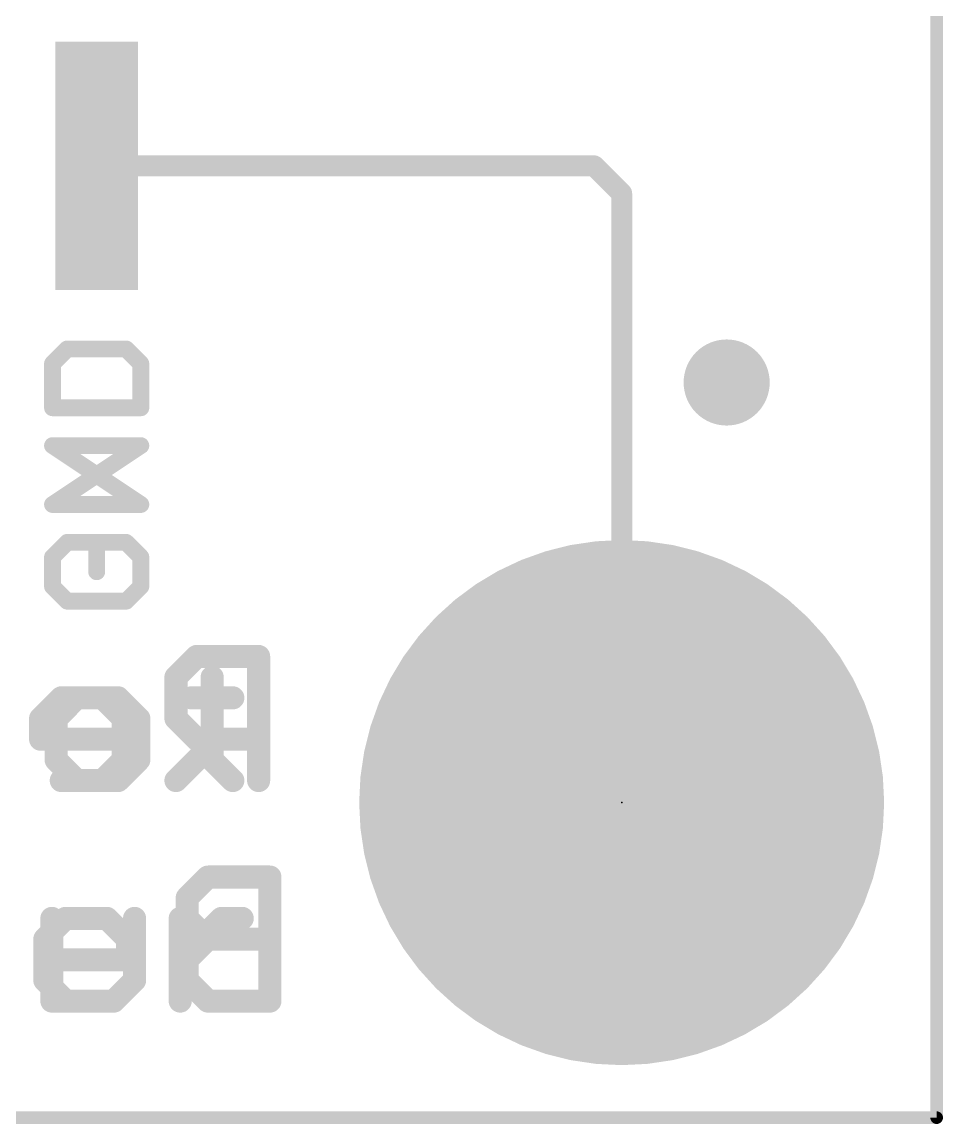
# Model space of a CAD drawing. Extents: x -77 to 25, y 0 to 24.
# Drawn here: x 14.34 to 25.48, y -0.08 to 13.25 of the extents above; entities that cross this region are included whole.
import ezdxf

# ---------------------------------------------------------------- set-up
doc = ezdxf.new("R2010")
doc.units = 0
for name, color, linetype in [('1', 12, 'CONTINUOUS'), ('17', 110, 'CONTINUOUS'), ('18', 110, 'CONTINUOUS'), ('20', 53, 'CONTINUOUS'), ('21', 53, 'CONTINUOUS'), ('22', 53, 'CONTINUOUS'), ('23', 53, 'CONTINUOUS'), ('51', 53, 'CONTINUOUS')]:
    doc.layers.add(name, color=color, linetype=linetype)

# ---------------------------------------------------------------- blocks, each defined once
blk = doc.blocks.new('RECT')
blk.add_solid([(-0.5, -0.5), (0.5, -0.5), (-0.5, 0.5), (0.5, 0.5)])
blk = doc.blocks.new('ROUNDP')
at = {"const_width": 0.5}
blk.add_lwpolyline([(0, -0.25, 1), (0, 0.25, 1), (0, -0.25)], format="xyb", dxfattribs=at)
blk = doc.blocks.new('ROUNDV')
at = {"const_width": 0.5}
blk.add_lwpolyline([(0, -0.25, 1), (0, 0.25, 1), (0, -0.25)], format="xyb", dxfattribs=at)

msp = doc.modelspace()

# ---------------------------------------------------------------- linework, layer by layer
at = {"layer": '1', "const_width": 0.254}
for points in [[(15.24, 11.51), (21.256, 11.51)], [(21.256, 11.51), (21.59, 11.176)], [(21.59, 11.176), (21.59, 3.81)]]:
    msp.add_lwpolyline(points, dxfattribs=at)
at = {"layer": '1', "const_width": 0.127}
for points in [[(15.24, 11.5735, 1), (15.24, 11.4465)], [(21.3009, 11.5549, 1), (21.2111, 11.4651)], [(21.256, 11.4465, 1), (21.256, 11.5735)], [(21.6535, 11.176, 1), (21.5265, 11.176)], [(21.5451, 11.1311, 1), (21.6349, 11.2209)], [(21.5265, 3.81, 1), (21.6535, 3.81)]]:
    msp.add_lwpolyline(points, format="xyb", dxfattribs=at)
at = {"layer": '20', "const_width": 0.1524}
for points in [[(25.4, 0), (25.4, 17.78)], [(0, 0), (25.4, 0)]]:
    msp.add_lwpolyline(points, dxfattribs=at)
at = {"layer": '20', "const_width": 0.0762}
for points in [[(25.3619, 0, 1), (25.4381, 0)], [(25.4, -0.0381, 1), (25.4, 0.0381)]]:
    msp.add_lwpolyline(points, format="xyb", dxfattribs=at)
at = {"layer": '21'}
for points, const_width in [([(14.8836, 9.296), (14.7057, 9.1181)], 0.2032), ([(15.5955, 9.296), (14.8836, 9.296)], 0.2032), ([(15.7734, 9.1181), (15.5955, 9.296)], 0.2032), ([(14.7057, 9.1181), (14.7057, 8.5842)], 0.2032), ([(15.7734, 8.5842), (15.7734, 9.1181)], 0.2032), ([(14.7057, 8.5842), (15.7734, 8.5842)], 0.2032), ([(14.7057, 7.4148), (15.7734, 8.1266)], 0.2032), ([(15.7734, 8.1266), (14.7057, 8.1266)], 0.2032), ([(15.7734, 7.4148), (14.7057, 7.4148)], 0.2032), ([(14.8836, 6.9572), (14.7057, 6.7793)], 0.2032), ([(15.5955, 6.9572), (15.2395, 6.9572)], 0.2032), ([(15.2395, 6.9572), (15.2395, 6.6013)], 0.2032), ([(15.7734, 6.7793), (15.5955, 6.9572)], 0.2032), ([(14.7057, 6.7793), (14.7057, 6.4234)], 0.2032), ([(15.7734, 6.4234), (15.7734, 6.7793)], 0.2032), ([(14.7057, 6.4234), (14.8836, 6.2454)], 0.2032), ([(15.5955, 6.2454), (15.7734, 6.4234)], 0.2032), ([(14.8836, 6.2454), (15.5955, 6.2454)], 0.2032), ([(16.6368, 5.3266), (16.6368, 4.3267)], 0.2794), ([(14.9997, 5.0766), (14.7497, 4.8266)], 0.2794), ([(15.4996, 5.0766), (14.9997, 5.0766)], 0.2794), ([(15.7496, 4.8266), (15.4996, 5.0766)], 0.2794), ([(16.3869, 5.0766), (16.8868, 5.0766)], 0.2794), ([(14.7497, 4.8266), (14.7497, 4.3267)], 0.2794), ([(15.7496, 4.3267), (15.7496, 4.8266)], 0.2794), ([(14.7497, 4.3267), (14.9997, 4.0767)], 0.2794), ([(15.4996, 4.0767), (15.7496, 4.3267)], 0.2794), ([(16.6368, 4.3267), (16.8868, 4.0767)], 0.2794), ([(14.9997, 4.0767), (15.4996, 4.0767)], 0.2794), ([(14.6133, 2.1596), (14.8633, 2.4096)], 0.2794), ([(14.8633, 2.4096), (15.3632, 2.4096)], 0.2794), ([(15.3632, 2.4096), (15.6132, 2.1596)], 0.2794), ([(16.2504, 1.4097), (16.2504, 2.4096)], 0.2794), ([(16.2504, 1.9097), (16.7504, 2.4096)], 0.2794), ([(16.7504, 2.4096), (17.0004, 2.4096)], 0.2794), ([(14.6133, 1.6597), (14.6133, 2.1596)], 0.2794), ([(15.6132, 2.1596), (15.6132, 1.9097)], 0.2794), ([(15.6132, 1.9097), (14.6133, 1.9097)], 0.2794), ([(14.8633, 1.4097), (14.6133, 1.6597)], 0.2794), ([(15.3632, 1.4097), (14.8633, 1.4097)], 0.2794)]:
    msp.add_lwpolyline(points, dxfattribs=dict(at, const_width=const_width))
for points, const_width in [([(14.8836, 9.3468, 1), (14.8836, 9.2452)], 0.1016), ([(14.9196, 9.2601, 1), (14.8477, 9.3319)], 0.1016), ([(15.6314, 9.3319, 1), (15.5595, 9.2601)], 0.1016), ([(15.5955, 9.2452, 1), (15.5955, 9.3468)], 0.1016), ([(14.7565, 9.1181, 1), (14.6549, 9.1181)], 0.1016), ([(14.6698, 9.154, 1), (14.7416, 9.0821)], 0.1016), ([(15.8242, 9.1181, 1), (15.7226, 9.1181)], 0.1016), ([(15.7375, 9.0821, 1), (15.8093, 9.154)], 0.1016), ([(14.7057, 8.635, 1), (14.7057, 8.5334)], 0.1016), ([(15.7734, 8.5334, 1), (15.7734, 8.635)], 0.1016), ([(14.6549, 8.5842, 1), (14.7565, 8.5842)], 0.1016), ([(15.7226, 8.5842, 1), (15.8242, 8.5842)], 0.1016), ([(14.7057, 8.1774, 1), (14.7057, 8.0758)], 0.1016), ([(15.8016, 8.0843, 1), (15.7452, 8.1689)], 0.1016), ([(15.7734, 8.0758, 1), (15.7734, 8.1774)], 0.1016), ([(14.7057, 7.4656, 1), (14.7057, 7.364)], 0.1016), ([(14.6775, 7.4571, 1), (14.7339, 7.3725)], 0.1016), ([(15.7734, 7.364, 1), (15.7734, 7.4656)], 0.1016), ([(14.9196, 6.9213, 1), (14.8477, 6.9931)], 0.1016), ([(15.2395, 7.008, 1), (15.2395, 6.9064)], 0.1016), ([(15.2903, 6.9572, 1), (15.1887, 6.9572)], 0.1016), ([(15.6314, 6.9931, 1), (15.5595, 6.9213)], 0.1016), ([(15.5955, 6.9064, 1), (15.5955, 7.008)], 0.1016), ([(14.7565, 6.7793, 1), (14.6549, 6.7793)], 0.1016), ([(14.6698, 6.8152, 1), (14.7416, 6.7433)], 0.1016), ([(15.8242, 6.7793, 1), (15.7226, 6.7793)], 0.1016), ([(15.7375, 6.7433, 1), (15.8093, 6.8152)], 0.1016), ([(15.1887, 6.6013, 1), (15.2903, 6.6013)], 0.1016), ([(14.7416, 6.4593, 1), (14.6698, 6.3874)], 0.1016), ([(14.6549, 6.4234, 1), (14.7565, 6.4234)], 0.1016), ([(15.7226, 6.4234, 1), (15.8242, 6.4234)], 0.1016), ([(15.8093, 6.3874, 1), (15.7375, 6.4593)], 0.1016), ([(14.8836, 6.2962, 1), (14.8836, 6.1946)], 0.1016), ([(14.8477, 6.2095, 1), (14.9196, 6.2813)], 0.1016), ([(15.5595, 6.2813, 1), (15.6314, 6.2095)], 0.1016), ([(15.5955, 6.1946, 1), (15.5955, 6.2962)], 0.1016), ([(16.7067, 5.3266, 1), (16.567, 5.3266)], 0.1397), ([(14.9997, 5.1465, 1), (14.9997, 5.0068)], 0.1397), ([(15.0491, 5.0272, 1), (14.9503, 5.126)], 0.1397), ([(15.549, 5.126, 1), (15.4503, 5.0272)], 0.1397), ([(15.4996, 5.0068, 1), (15.4996, 5.1465)], 0.1397), ([(16.3869, 5.1465, 1), (16.3869, 5.0068)], 0.1397), ([(16.8868, 5.0068, 1), (16.8868, 5.1465)], 0.1397), ([(14.8196, 4.8266, 1), (14.6799, 4.8266)], 0.1397), ([(14.7003, 4.876, 1), (14.7991, 4.7772)], 0.1397), ([(15.8195, 4.8266, 1), (15.6798, 4.8266)], 0.1397), ([(15.7002, 4.7772, 1), (15.799, 4.876)], 0.1397), ([(14.7991, 4.3761, 1), (14.7003, 4.2773)], 0.1397), ([(15.799, 4.2773, 1), (15.7002, 4.3761)], 0.1397), ([(16.6862, 4.3761, 1), (16.5874, 4.2773)], 0.1397), ([(14.6799, 4.3267, 1), (14.8196, 4.3267)], 0.1397), ([(15.6798, 4.3267, 1), (15.8195, 4.3267)], 0.1397), ([(16.567, 4.3267, 1), (16.7067, 4.3267)], 0.1397), ([(14.9997, 4.1465, 1), (14.9997, 4.0069)], 0.1397), ([(14.9503, 4.0273, 1), (15.0491, 4.1261)], 0.1397), ([(15.4503, 4.1261, 1), (15.549, 4.0273)], 0.1397), ([(15.4996, 4.0069, 1), (15.4996, 4.1465)], 0.1397), ([(16.8374, 4.0273, 1), (16.9362, 4.1261)], 0.1397), ([(14.8633, 2.4795, 1), (14.8633, 2.3398)], 0.1397), ([(14.9126, 2.3602, 1), (14.8139, 2.459)], 0.1397), ([(15.4126, 2.459, 1), (15.3138, 2.3602)], 0.1397), ([(15.3632, 2.3398, 1), (15.3632, 2.4795)], 0.1397), ([(16.3203, 2.4096, 1), (16.1806, 2.4096)], 0.1397), ([(16.7504, 2.4795, 1), (16.7504, 2.3398)], 0.1397), ([(16.7998, 2.3602, 1), (16.701, 2.459)], 0.1397), ([(17.0004, 2.3398, 1), (17.0004, 2.4795)], 0.1397), ([(14.6831, 2.1596, 1), (14.5434, 2.1596)], 0.1397), ([(14.5639, 2.209, 1), (14.6627, 2.1102)], 0.1397), ([(15.683, 2.1596, 1), (15.5433, 2.1596)], 0.1397), ([(15.5638, 2.1102, 1), (15.6626, 2.209)], 0.1397), ([(14.6133, 1.9795, 1), (14.6133, 1.8398)], 0.1397), ([(15.6132, 1.8398, 1), (15.6132, 1.9795)], 0.1397), ([(16.201, 1.9591, 1), (16.2998, 1.8603)], 0.1397), ([(15.5433, 1.9097, 1), (15.683, 1.9097)], 0.1397), ([(14.6627, 1.7091, 1), (14.5639, 1.6103)], 0.1397), ([(14.5434, 1.6597, 1), (14.6831, 1.6597)], 0.1397), ([(14.8633, 1.4796, 1), (14.8633, 1.3399)], 0.1397), ([(14.8139, 1.3603, 1), (14.9126, 1.4591)], 0.1397), ([(15.3632, 1.3399, 1), (15.3632, 1.4796)], 0.1397), ([(16.1806, 1.4097, 1), (16.3203, 1.4097)], 0.1397)]:
    msp.add_lwpolyline(points, format="xyb", dxfattribs=dict(at, const_width=const_width))
at = {"layer": '22'}
for points, const_width in [([(14.7066, 9.1181), (14.8846, 9.296)], 0.2032), ([(14.8846, 9.296), (15.5964, 9.296)], 0.2032), ([(15.5964, 9.296), (15.7743, 9.1181)], 0.2032), ([(14.7066, 8.5842), (14.7066, 9.1181)], 0.2032), ([(15.7743, 9.1181), (15.7743, 8.5842)], 0.2032), ([(15.7743, 8.5842), (14.7066, 8.5842)], 0.2032), ([(15.7743, 7.4148), (14.7066, 8.1266)], 0.2032), ([(14.7066, 8.1266), (15.7743, 8.1266)], 0.2032), ([(14.7066, 7.4148), (15.7743, 7.4148)], 0.2032), ([(14.7066, 6.7793), (14.8846, 6.9572)], 0.2032), ([(14.8846, 6.9572), (15.2405, 6.9572)], 0.2032), ([(15.2405, 6.9572), (15.2405, 6.6013)], 0.2032), ([(15.5964, 6.9572), (15.7743, 6.7793)], 0.2032), ([(14.7066, 6.4234), (14.7066, 6.7793)], 0.2032), ([(15.7743, 6.7793), (15.7743, 6.4234)], 0.2032), ([(14.8846, 6.2454), (14.7066, 6.4234)], 0.2032), ([(15.7743, 6.4234), (15.5964, 6.2454)], 0.2032), ([(15.5964, 6.2454), (14.8846, 6.2454)], 0.2032), ([(16.449, 5.5766), (16.199, 5.3266)], 0.2794), ([(17.1989, 5.5766), (16.449, 5.5766)], 0.2794), ([(17.1989, 4.0767), (17.1989, 5.5766)], 0.2794), ([(16.199, 5.3266), (16.199, 4.8266)], 0.2794), ([(14.8118, 5.0766), (14.5618, 4.8266)], 0.2794), ([(15.3118, 5.0766), (14.8118, 5.0766)], 0.2794), ([(15.5618, 4.8266), (15.3118, 5.0766)], 0.2794), ([(14.5618, 4.8266), (14.5618, 4.5767)], 0.2794), ([(15.5618, 4.3267), (15.5618, 4.8266)], 0.2794), ([(16.199, 4.8266), (16.449, 4.5767)], 0.2794), ([(14.5618, 4.5767), (15.5618, 4.5767)], 0.2794), ([(16.699, 4.5767), (16.199, 4.0767)], 0.2794), ([(16.449, 4.5767), (17.1989, 4.5767)], 0.2794), ([(15.3118, 4.0767), (15.5618, 4.3267)], 0.2794), ([(14.8118, 4.0767), (15.3118, 4.0767)], 0.2794), ([(16.5854, 2.9096), (16.3354, 2.6596)], 0.2794), ([(17.3353, 2.9096), (16.5854, 2.9096)], 0.2794), ([(17.3353, 1.4097), (17.3353, 2.9096)], 0.2794), ([(16.3354, 2.6596), (16.3354, 2.4096)], 0.2794), ([(14.6983, 1.4097), (14.6983, 2.4096)], 0.2794), ([(15.6982, 2.4096), (15.6982, 1.6597)], 0.2794), ([(16.3354, 2.4096), (16.5854, 2.1596)], 0.2794), ([(16.5854, 2.1596), (16.3354, 1.9097)], 0.2794), ([(17.3353, 2.1596), (16.5854, 2.1596)], 0.2794), ([(16.3354, 1.9097), (16.3354, 1.6597)], 0.2794), ([(15.6982, 1.6597), (15.4482, 1.4097)], 0.2794), ([(16.3354, 1.6597), (16.5854, 1.4097)], 0.2794), ([(15.4482, 1.4097), (14.6983, 1.4097)], 0.2794), ([(16.5854, 1.4097), (17.3353, 1.4097)], 0.2794)]:
    msp.add_lwpolyline(points, dxfattribs=dict(at, const_width=const_width))
for points, const_width in [([(14.8846, 9.3468, 1), (14.8846, 9.2452)], 0.1016), ([(14.9205, 9.2601, 1), (14.8486, 9.3319)], 0.1016), ([(15.6323, 9.3319, 1), (15.5604, 9.2601)], 0.1016), ([(15.5964, 9.2452, 1), (15.5964, 9.3468)], 0.1016), ([(14.7574, 9.1181, 1), (14.6558, 9.1181)], 0.1016), ([(14.6707, 9.154, 1), (14.7425, 9.0821)], 0.1016), ([(15.8251, 9.1181, 1), (15.7235, 9.1181)], 0.1016), ([(15.7384, 9.0821, 1), (15.8102, 9.154)], 0.1016), ([(14.7066, 8.635, 1), (14.7066, 8.5334)], 0.1016), ([(15.7743, 8.5334, 1), (15.7743, 8.635)], 0.1016), ([(14.6558, 8.5842, 1), (14.7574, 8.5842)], 0.1016), ([(15.7235, 8.5842, 1), (15.8251, 8.5842)], 0.1016), ([(14.7348, 8.1689, 1), (14.6784, 8.0843)], 0.1016), ([(14.7066, 8.1774, 1), (14.7066, 8.0758)], 0.1016), ([(15.7743, 8.0758, 1), (15.7743, 8.1774)], 0.1016), ([(14.7066, 7.4656, 1), (14.7066, 7.364)], 0.1016), ([(15.7461, 7.3725, 1), (15.8025, 7.4571)], 0.1016), ([(15.7743, 7.364, 1), (15.7743, 7.4656)], 0.1016), ([(14.8846, 7.008, 1), (14.8846, 6.9064)], 0.1016), ([(14.9205, 6.9213, 1), (14.8486, 6.9931)], 0.1016), ([(15.2913, 6.9572, 1), (15.1897, 6.9572)], 0.1016), ([(15.2405, 6.9064, 1), (15.2405, 7.008)], 0.1016), ([(15.6323, 6.9931, 1), (15.5604, 6.9213)], 0.1016), ([(14.7574, 6.7793, 1), (14.6558, 6.7793)], 0.1016), ([(14.6707, 6.8152, 1), (14.7425, 6.7433)], 0.1016), ([(15.8251, 6.7793, 1), (15.7235, 6.7793)], 0.1016), ([(15.7384, 6.7433, 1), (15.8102, 6.8152)], 0.1016), ([(15.1897, 6.6013, 1), (15.2913, 6.6013)], 0.1016), ([(14.7425, 6.4593, 1), (14.6707, 6.3874)], 0.1016), ([(14.6558, 6.4234, 1), (14.7574, 6.4234)], 0.1016), ([(15.7235, 6.4234, 1), (15.8251, 6.4234)], 0.1016), ([(15.8102, 6.3874, 1), (15.7384, 6.4593)], 0.1016), ([(14.8846, 6.2962, 1), (14.8846, 6.1946)], 0.1016), ([(14.8486, 6.2095, 1), (14.9205, 6.2813)], 0.1016), ([(15.5604, 6.2813, 1), (15.6323, 6.2095)], 0.1016), ([(15.5964, 6.1946, 1), (15.5964, 6.2962)], 0.1016), ([(16.449, 5.6464, 1), (16.449, 5.5067)], 0.1397), ([(16.4984, 5.5272, 1), (16.3996, 5.626)], 0.1397), ([(17.2688, 5.5766, 1), (17.1291, 5.5766)], 0.1397), ([(17.1989, 5.5067, 1), (17.1989, 5.6464)], 0.1397), ([(16.2689, 5.3266, 1), (16.1292, 5.3266)], 0.1397), ([(16.1496, 5.376, 1), (16.2484, 5.2772)], 0.1397), ([(14.8118, 5.1465, 1), (14.8118, 5.0068)], 0.1397), ([(14.8612, 5.0272, 1), (14.7624, 5.126)], 0.1397), ([(15.3612, 5.126, 1), (15.2624, 5.0272)], 0.1397), ([(15.3118, 5.0068, 1), (15.3118, 5.1465)], 0.1397), ([(14.6317, 4.8266, 1), (14.492, 4.8266)], 0.1397), ([(14.5125, 4.876, 1), (14.6112, 4.7772)], 0.1397), ([(15.6316, 4.8266, 1), (15.4919, 4.8266)], 0.1397), ([(15.5124, 4.7772, 1), (15.6112, 4.876)], 0.1397), ([(16.2484, 4.876, 1), (16.1496, 4.7772)], 0.1397), ([(16.1292, 4.8266, 1), (16.2689, 4.8266)], 0.1397), ([(14.5618, 4.6465, 1), (14.5618, 4.5068)], 0.1397), ([(15.5618, 4.5068, 1), (15.5618, 4.6465)], 0.1397), ([(16.449, 4.6465, 1), (16.449, 4.5068)], 0.1397), ([(16.3996, 4.5273, 1), (16.4984, 4.6261)], 0.1397), ([(16.7484, 4.5273, 1), (16.6496, 4.6261)], 0.1397), ([(17.1989, 4.5068, 1), (17.1989, 4.6465)], 0.1397), ([(14.492, 4.5767, 1), (14.6317, 4.5767)], 0.1397), ([(15.6112, 4.2773, 1), (15.5124, 4.3761)], 0.1397), ([(15.4919, 4.3267, 1), (15.6316, 4.3267)], 0.1397), ([(14.8118, 4.1465, 1), (14.8118, 4.0069)], 0.1397), ([(15.2624, 4.1261, 1), (15.3612, 4.0273)], 0.1397), ([(15.3118, 4.0069, 1), (15.3118, 4.1465)], 0.1397), ([(16.1496, 4.1261, 1), (16.2484, 4.0273)], 0.1397), ([(17.1291, 4.0767, 1), (17.2688, 4.0767)], 0.1397), ([(16.5854, 2.9794, 1), (16.5854, 2.8397)], 0.1397), ([(16.6348, 2.8602, 1), (16.536, 2.959)], 0.1397), ([(17.4052, 2.9096, 1), (17.2655, 2.9096)], 0.1397), ([(17.3353, 2.8397, 1), (17.3353, 2.9794)], 0.1397), ([(16.4053, 2.6596, 1), (16.2656, 2.6596)], 0.1397), ([(16.286, 2.709, 1), (16.3848, 2.6102)], 0.1397), ([(14.7681, 2.4096, 1), (14.6284, 2.4096)], 0.1397), ([(15.768, 2.4096, 1), (15.6283, 2.4096)], 0.1397), ([(16.3848, 2.459, 1), (16.286, 2.3602)], 0.1397), ([(16.2656, 2.4096, 1), (16.4053, 2.4096)], 0.1397), ([(16.5854, 2.2295, 1), (16.5854, 2.0898)], 0.1397), ([(16.6348, 2.1102, 1), (16.536, 2.209)], 0.1397), ([(16.536, 2.1102, 1), (16.6348, 2.209)], 0.1397), ([(17.3353, 2.0898, 1), (17.3353, 2.2295)], 0.1397), ([(16.286, 1.9591, 1), (16.3848, 1.8603)], 0.1397), ([(16.4053, 1.9097, 1), (16.2656, 1.9097)], 0.1397), ([(15.7476, 1.6103, 1), (15.6488, 1.7091)], 0.1397), ([(16.3848, 1.7091, 1), (16.286, 1.6103)], 0.1397), ([(15.6283, 1.6597, 1), (15.768, 1.6597)], 0.1397), ([(16.2656, 1.6597, 1), (16.4053, 1.6597)], 0.1397), ([(14.6284, 1.4097, 1), (14.7681, 1.4097)], 0.1397), ([(14.6983, 1.4796, 1), (14.6983, 1.3399)], 0.1397), ([(15.3988, 1.4591, 1), (15.4976, 1.3603)], 0.1397), ([(15.4482, 1.3399, 1), (15.4482, 1.4796)], 0.1397), ([(16.5854, 1.4796, 1), (16.5854, 1.3399)], 0.1397), ([(16.536, 1.3603, 1), (16.6348, 1.4591)], 0.1397), ([(17.2655, 1.4097, 1), (17.4052, 1.4097)], 0.1397), ([(17.3353, 1.3399, 1), (17.3353, 1.4796)], 0.1397)]:
    msp.add_lwpolyline(points, format="xyb", dxfattribs=dict(at, const_width=const_width))
at = {"layer": '23'}
msp.add_point((21.59, 3.81), dxfattribs=at)

# ---------------------------------------------------------------- block references
at = {"layer": '1', "xscale": 3, "rotation": 270}
msp.add_blockref('RECT', (15.24, 11.51), dxfattribs=at)
at = {"layer": '17', "xscale": 6.35, "yscale": 6.35}
msp.add_blockref('ROUNDP', (21.59, 3.81), dxfattribs=at)
msp.add_blockref('ROUNDP', (21.59, 3.81), dxfattribs=at)
at = {"layer": '18', "xscale": 1.0414, "yscale": 1.0414}
msp.add_blockref('ROUNDV', (22.86, 8.89), dxfattribs=at)
msp.add_blockref('ROUNDV', (22.86, 8.89), dxfattribs=at)
at = {"layer": '51', "xscale": 0.64, "yscale": 1.8, "rotation": 180}
msp.add_blockref('RECT', (15.24, 11.46), dxfattribs=at)

doc.saveas('drawing.dxf')
